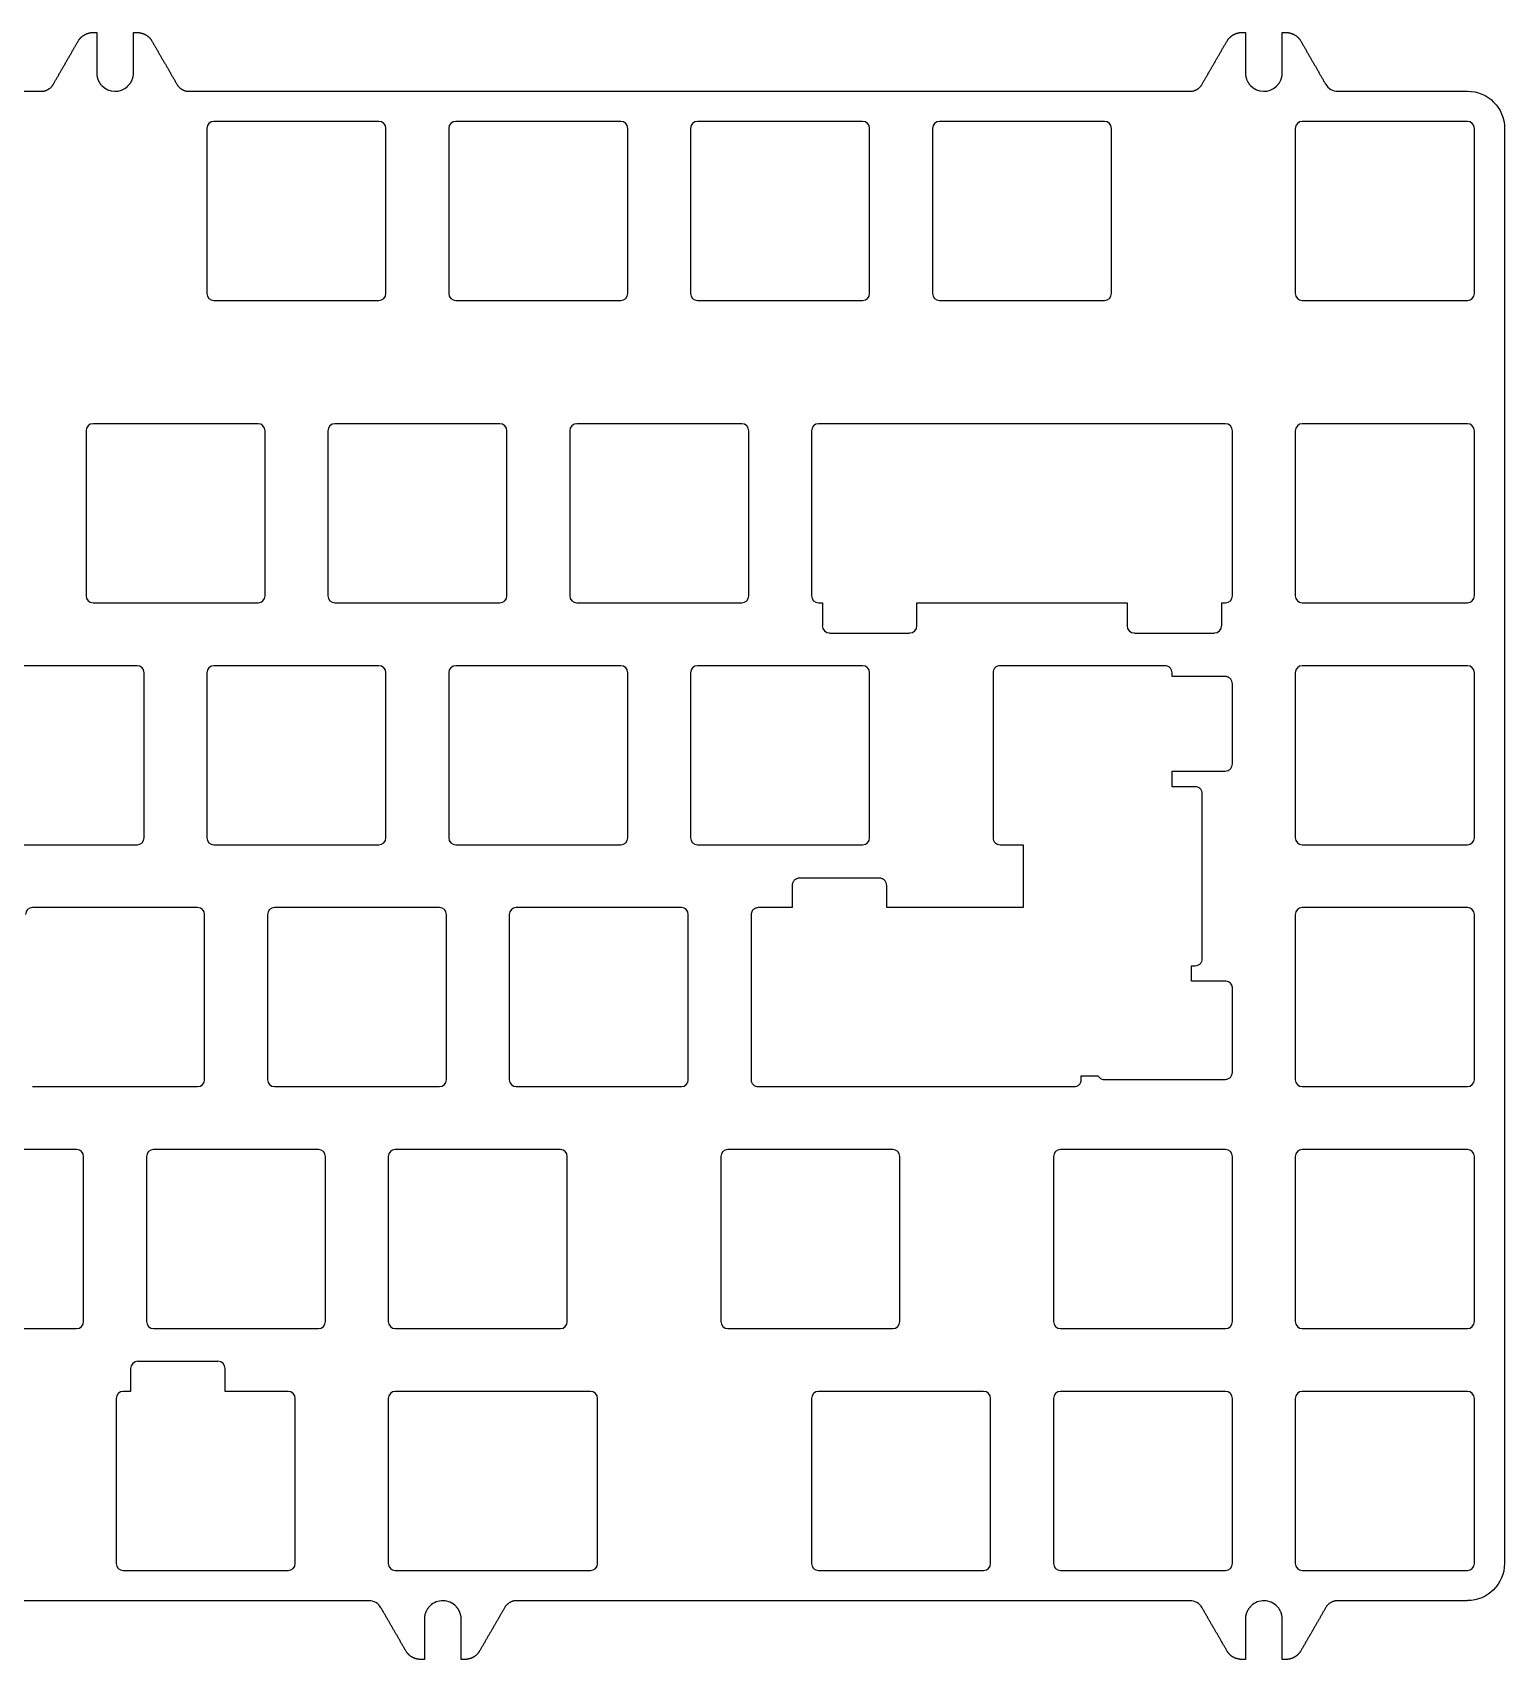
# Model space of a CAD drawing. Header units: millimetres. Extents: x 10 to 315, y 19 to 290.
# Drawn here: x 198.7 to 314.6, y 162.1 to 290.2 of the extents above; entities that cross this region are included whole.
import ezdxf

# ---------------------------------------------------------------- set-up
doc = ezdxf.new("R2010")
doc.units = ezdxf.units.MM
doc.layers.add('默认值', color=7, linetype='Continuous', true_color=0x000000)

msp = doc.modelspace()

# ---------------------------------------------------------------- linework, layer by layer
at = {"layer": '默认值', "color": 96, "true_color": 0x007f00}
for p, q in [((203.37, 290.19, 18.29), (203.72, 290.19, 18.29)), ((203.72, 290.19, 18.29), (203.72, 287.01, 18.29)), ((206.62, 287.01, 18.29), (206.62, 290.19, 18.29)), ((206.62, 290.19, 18.29), (206.97, 290.19, 18.29)), ((293.85, 290.19, 18.29), (294.2, 290.19, 18.29)), ((294.2, 290.19, 18.29), (294.2, 287.01, 18.29)), ((297.1, 287.01, 18.29), (297.1, 290.19, 18.29)), ((297.1, 290.19, 18.29), (297.46, 290.19, 18.29)), ((125.26, 285.56, 18.29), (199.34, 285.56, 18.29)), ((210.99, 285.56, 18.29), (289.83, 285.56, 18.29)), ((301.48, 285.56, 18.29), (311.68, 285.56, 18.29)), ((225.95, 283.19, 18.29), (212.95, 283.19, 18.29)), ((245, 283.19, 18.29), (232, 283.19, 18.29)), ((264.05, 283.19, 18.29), (251.05, 283.19, 18.29)), ((283.1, 283.19, 18.29), (270.1, 283.19, 18.29)), ((311.68, 283.19, 18.29), (298.68, 283.19, 18.29)), ((212.4, 282.64, 18.29), (212.4, 269.64, 18.29)), ((226.5, 269.64, 18.29), (226.5, 282.64, 18.29)), ((231.45, 282.64, 18.29), (231.45, 269.64, 18.29)), ((245.55, 269.64, 18.29), (245.55, 282.64, 18.29)), ((250.5, 282.64, 18.29), (250.5, 269.64, 18.29)), ((264.6, 269.64, 18.29), (264.6, 282.64, 18.29)), ((269.55, 282.64, 18.29), (269.55, 269.64, 18.29)), ((283.65, 269.64, 18.29), (283.65, 282.64, 18.29)), ((298.13, 282.64, 18.29), (298.13, 269.64, 18.29)), ((312.23, 269.64, 18.29), (312.23, 282.64, 18.29)), ((314.6, 282.64, 18.29), (314.6, 169.63, 18.29)), ((212.95, 269.09, 18.29), (225.95, 269.09, 18.29)), ((232, 269.09, 18.29), (245, 269.09, 18.29)), ((251.05, 269.09, 18.29), (264.05, 269.09, 18.29)), ((270.1, 269.09, 18.29), (283.1, 269.09, 18.29)), ((298.68, 269.09, 18.29), (311.68, 269.09, 18.29)), ((202.88, 258.83, 18.29), (202.88, 245.83, 18.29)), ((216.43, 259.38, 18.29), (203.43, 259.38, 18.29)), ((216.98, 245.83, 18.29), (216.98, 258.83, 18.29)), ((221.93, 258.83, 18.29), (221.93, 245.83, 18.29)), ((235.48, 259.38, 18.29), (222.48, 259.38, 18.29)), ((236.03, 245.83, 18.29), (236.03, 258.83, 18.29)), ((240.98, 258.83, 18.29), (240.98, 245.83, 18.29)), ((254.53, 259.38, 18.29), (241.53, 259.38, 18.29)), ((255.08, 245.83, 18.29), (255.08, 258.83, 18.29)), ((260.03, 258.83, 18.29), (260.03, 245.83, 18.29)), ((292.63, 259.38, 18.29), (279.63, 259.38, 18.29)), ((293.18, 245.83, 18.29), (293.18, 258.83, 18.29)), ((298.13, 258.83, 18.29), (298.13, 245.83, 18.29)), ((311.68, 259.38, 18.29), (298.68, 259.38, 18.29)), ((312.23, 245.83, 18.29), (312.23, 258.83, 18.29)), ((203.43, 245.28, 18.29), (216.43, 245.28, 18.29)), ((222.48, 245.28, 18.29), (235.48, 245.28, 18.29)), ((241.53, 245.28, 18.29), (254.53, 245.28, 18.29)), ((298.68, 245.28, 18.29), (311.68, 245.28, 18.29)), ((261.45, 242.9, 18.29), (267.75, 242.9, 18.29)), ((285.45, 242.9, 18.29), (291.75, 242.9, 18.29)), ((206.9, 240.33, 18.29), (193.9, 240.33, 18.29)), ((207.45, 226.78, 18.29), (207.45, 239.78, 18.29)), ((212.4, 239.78, 18.29), (212.4, 226.78, 18.29)), ((225.95, 240.33, 18.29), (212.95, 240.33, 18.29)), ((226.5, 226.78, 18.29), (226.5, 239.78, 18.29)), ((231.45, 239.78, 18.29), (231.45, 226.78, 18.29)), ((245, 240.33, 18.29), (232, 240.33, 18.29)), ((245.55, 226.78, 18.29), (245.55, 239.78, 18.29)), ((250.5, 239.78, 18.29), (250.5, 226.78, 18.29)), ((264.05, 240.33, 18.29), (251.05, 240.33, 18.29)), ((264.6, 226.78, 18.29), (264.6, 239.78, 18.29)), ((287.87, 240.33, 18.29), (274.87, 240.33, 18.29)), ((298.13, 239.78, 18.29), (298.13, 226.78, 18.29)), ((311.68, 240.33, 18.29), (298.68, 240.33, 18.29)), ((312.23, 226.78, 18.29), (312.23, 239.78, 18.29)), ((293.17, 232.6, 18.29), (293.17, 238.9, 18.29)), ((290.8, 217.25, 18.29), (290.8, 230.25, 18.29)), ((193.9, 226.23, 18.29), (206.9, 226.23, 18.29)), ((212.95, 226.23, 18.29), (225.95, 226.23, 18.29)), ((232, 226.23, 18.29), (245, 226.23, 18.29)), ((251.05, 226.23, 18.29), (264.05, 226.23, 18.29)), ((298.68, 226.23, 18.29), (311.68, 226.23, 18.29)), ((258.5, 223.03, 18.29), (258.5, 221.28, 18.29)), ((265.37, 223.6, 18.29), (259.07, 223.6, 18.29)), ((265.95, 221.28, 18.29), (265.95, 223.03, 18.29)), ((211.67, 221.28, 18.29), (198.67, 221.28, 18.29)), ((212.22, 207.73, 18.29), (212.22, 220.73, 18.29)), ((217.17, 220.73, 18.29), (217.17, 207.73, 18.29)), ((230.72, 221.28, 18.29), (217.72, 221.28, 18.29)), ((231.27, 207.73, 18.29), (231.27, 220.73, 18.29)), ((236.22, 220.73, 18.29), (236.22, 207.73, 18.29)), ((249.77, 221.28, 18.29), (236.77, 221.28, 18.29)), ((250.32, 207.73, 18.29), (250.32, 220.73, 18.29)), ((255.27, 220.73, 18.29), (255.27, 207.73, 18.29)), ((298.13, 220.73, 18.29), (298.13, 207.73, 18.29)), ((311.68, 221.28, 18.29), (298.68, 221.28, 18.29)), ((312.23, 207.73, 18.29), (312.23, 220.73, 18.29)), ((283.07, 207.75, 18.29), (292.62, 207.75, 18.29)), ((198.67, 207.18, 18.29), (211.67, 207.18, 18.29)), ((217.72, 207.18, 18.29), (230.72, 207.18, 18.29)), ((236.77, 207.18, 18.29), (249.77, 207.18, 18.29)), ((298.68, 207.18, 18.29), (311.68, 207.18, 18.29)), ((202.14, 202.23, 18.29), (189.14, 202.23, 18.29)), ((202.69, 188.68, 18.29), (202.69, 201.68, 18.29)), ((207.64, 201.68, 18.29), (207.64, 188.68, 18.29)), ((221.19, 202.23, 18.29), (208.19, 202.23, 18.29)), ((221.74, 188.68, 18.29), (221.74, 201.68, 18.29)), ((226.69, 201.68, 18.29), (226.69, 188.68, 18.29)), ((240.24, 202.23, 18.29), (227.24, 202.23, 18.29)), ((240.79, 188.68, 18.29), (240.79, 201.68, 18.29)), ((252.88, 201.68, 18.29), (252.88, 188.68, 18.29)), ((266.43, 202.23, 18.29), (253.43, 202.23, 18.29)), ((266.98, 188.68, 18.29), (266.98, 201.68, 18.29)), ((279.08, 201.68, 18.29), (279.08, 188.68, 18.29)), ((292.63, 202.23, 18.29), (279.63, 202.23, 18.29)), ((293.18, 188.68, 18.29), (293.18, 201.68, 18.29)), ((298.13, 201.68, 18.29), (298.13, 188.68, 18.29)), ((311.68, 202.23, 18.29), (298.68, 202.23, 18.29)), ((312.23, 188.68, 18.29), (312.23, 201.68, 18.29)), ((189.14, 188.13, 18.29), (202.14, 188.13, 18.29)), ((208.19, 188.13, 18.29), (221.19, 188.13, 18.29)), ((227.24, 188.13, 18.29), (240.24, 188.13, 18.29)), ((253.43, 188.13, 18.29), (266.43, 188.13, 18.29)), ((279.63, 188.13, 18.29), (292.63, 188.13, 18.29)), ((298.68, 188.13, 18.29), (311.68, 188.13, 18.29)), ((213.27, 185.55, 18.29), (206.97, 185.55, 18.29)), ((205.26, 182.63, 18.29), (205.26, 169.63, 18.29)), ((219.36, 169.63, 18.29), (219.36, 182.63, 18.29)), ((226.69, 182.63, 18.29), (226.69, 169.63, 18.29)), ((242.62, 183.18, 18.29), (227.24, 183.18, 18.29)), ((243.17, 169.63, 18.29), (243.17, 182.63, 18.29)), ((260.03, 182.63, 18.29), (260.03, 169.63, 18.29)), ((273.58, 183.18, 18.29), (260.58, 183.18, 18.29)), ((274.13, 169.63, 18.29), (274.13, 182.63, 18.29)), ((279.08, 182.63, 18.29), (279.08, 169.63, 18.29)), ((292.63, 183.18, 18.29), (279.63, 183.18, 18.29)), ((293.18, 169.63, 18.29), (293.18, 182.63, 18.29)), ((298.13, 182.63, 18.29), (298.13, 169.63, 18.29)), ((311.68, 183.18, 18.29), (298.68, 183.18, 18.29)), ((312.23, 169.63, 18.29), (312.23, 182.63, 18.29)), ((205.81, 169.08, 18.29), (218.81, 169.08, 18.29)), ((227.24, 169.08, 18.29), (242.62, 169.08, 18.29)), ((260.58, 169.08, 18.29), (273.58, 169.08, 18.29)), ((279.63, 169.08, 18.29), (292.63, 169.08, 18.29)), ((298.68, 169.08, 18.29), (311.68, 169.08, 18.29)), ((225.16, 166.7, 18.29), (65.76, 166.7, 18.29)), ((289.83, 166.7, 18.29), (236.8, 166.7, 18.29)), ((311.68, 166.7, 18.29), (301.48, 166.7, 18.29)), ((229.53, 165.25, 18.29), (229.53, 162.08, 18.29)), ((232.43, 162.08, 18.29), (232.43, 165.25, 18.29)), ((294.2, 165.25, 18.29), (294.2, 162.08, 18.29)), ((297.1, 162.08, 18.29), (297.1, 165.25, 18.29)), ((229.53, 162.08, 18.29), (229.18, 162.08, 18.29)), ((232.78, 162.08, 18.29), (232.43, 162.08, 18.29)), ((294.2, 162.08, 18.29), (293.85, 162.08, 18.29)), ((297.46, 162.08, 18.29), (297.1, 162.08, 18.29))]:
    msp.add_line(p, q, dxfattribs=at)
for points in [[(279.61, 259.38), (273.58, 259.38), (260.58, 259.38)], [(260.58, 245.28), (260.88, 245.28), (260.88, 243.48)], [(268.33, 243.48), (268.33, 245.28), (279.61, 245.28)], [(279.63, 245.28), (284.88, 245.28), (284.88, 243.48)], [(292.33, 243.48), (292.33, 245.28), (292.63, 245.28)], [(274.32, 239.78), (274.32, 226.78)], [(292.6, 239.48), (288.42, 239.48), (288.42, 239.78)], [(290.25, 230.8), (288.42, 230.8), (288.42, 232.03), (292.6, 232.03)], [(274.87, 226.23), (276.7, 226.23), (276.7, 221.28)], [(292.67, 215.48), (289.95, 215.48), (289.95, 216.7), (290.25, 216.7)], [(293.17, 208.3), (293.17, 214.98)], [(281.27, 207.73), (281.27, 208.03), (282.58, 208.03)], [(206.39, 184.98), (206.39, 183.18), (205.81, 183.18)], [(218.81, 183.18), (213.84, 183.18), (213.84, 184.98)]]:
    msp.add_lwpolyline(points, dxfattribs=at)
for centre, radius, start, end in [((205.17, 287.01, 18.29), 1.45, 223.4839, 313.4839), ((295.65, 287.01, 18.29), 1.45, 223.4839, 313.4839), ((301.48, 286.66, 18.29), 1.1, 210, 270), ((212.95, 282.64, 18.29), 0.55, 90, 180), ((225.95, 282.64, 18.29), 0.55, 360, 90), ((232, 282.64, 18.29), 0.55, 90, 180), ((245, 282.64, 18.29), 0.55, 360, 90), ((251.05, 282.64, 18.29), 0.55, 90, 180), ((264.05, 282.64, 18.29), 0.55, 360, 90), ((270.1, 282.64, 18.29), 0.55, 90, 180), ((283.1, 282.64, 18.29), 0.55, 0, 90), ((298.68, 282.64, 18.29), 0.55, 90, 180), ((311.68, 282.64, 18.29), 0.55, 360, 90), ((212.95, 269.64, 18.29), 0.55, 180, 270), ((225.95, 269.64, 18.29), 0.55, 270, 0), ((232, 269.64, 18.29), 0.55, 180, 270), ((245, 269.64, 18.29), 0.55, 270, 360), ((251.05, 269.64, 18.29), 0.55, 180, 270), ((264.05, 269.64, 18.29), 0.55, 270, 0), ((270.1, 269.64, 18.29), 0.55, 180, 270), ((283.1, 269.64, 18.29), 0.55, 270, 360), ((298.68, 269.64, 18.29), 0.55, 180, 270), ((311.68, 269.64, 18.29), 0.55, 270, 0), ((203.43, 258.83, 18.29), 0.55, 90, 180), ((216.43, 258.83, 18.29), 0.55, 360, 90), ((222.48, 258.83, 18.29), 0.55, 90, 180), ((235.48, 258.83, 18.29), 0.55, 0, 90), ((241.53, 258.83, 18.29), 0.55, 90, 180), ((254.53, 258.83, 18.29), 0.55, 360, 90), ((260.58, 258.83, 18.29), 0.55, 90, 180), ((279.63, 258.83, 18.29), 0.55, 90, 92.0442), ((292.63, 258.83, 18.29), 0.55, 360, 90), ((298.68, 258.83, 18.29), 0.55, 90, 180), ((311.68, 258.83, 18.29), 0.55, 360, 90), ((203.43, 245.83, 18.29), 0.55, 180, 270), ((216.43, 245.83, 18.29), 0.55, 270, 0), ((222.48, 245.83, 18.29), 0.55, 180, 270), ((235.48, 245.83, 18.29), 0.55, 270, 360), ((241.53, 245.83, 18.29), 0.55, 180, 270), ((254.53, 245.83, 18.29), 0.55, 270, 0), ((260.58, 245.83, 18.29), 0.55, 180, 270), ((279.63, 245.83, 18.29), 0.55, 267.9558, 270), ((292.63, 245.83, 18.29), 0.55, 270, 0), ((298.68, 245.83, 18.29), 0.55, 180, 270), ((311.68, 245.83, 18.29), 0.55, 270, 0), ((261.45, 243.48, 18.29), 0.575, 180, 270), ((267.75, 243.48, 18.29), 0.575, 270, 0), ((285.45, 243.48, 18.29), 0.575, 180, 270), ((291.75, 243.48, 18.29), 0.575, 270, 360), ((206.9, 239.78, 18.29), 0.55, 360, 90), ((212.95, 239.78, 18.29), 0.55, 90, 180), ((225.95, 239.78, 18.29), 0.55, 360, 90), ((232, 239.78, 18.29), 0.55, 90, 180), ((245, 239.78, 18.29), 0.55, 360, 90), ((251.05, 239.78, 18.29), 0.55, 90, 180), ((264.05, 239.78, 18.29), 0.55, 360, 90), ((298.68, 239.78, 18.29), 0.55, 90, 180), ((311.68, 239.78, 18.29), 0.55, 360, 90), ((206.9, 226.78, 18.29), 0.55, 270, 0), ((212.95, 226.78, 18.29), 0.55, 180, 270), ((225.95, 226.78, 18.29), 0.55, 270, 0), ((232, 226.78, 18.29), 0.55, 180, 270), ((245, 226.78, 18.29), 0.55, 270, 0), ((251.05, 226.78, 18.29), 0.55, 180, 270), ((264.05, 226.78, 18.29), 0.55, 270, 0), ((298.68, 226.78, 18.29), 0.55, 180, 270), ((311.68, 226.78, 18.29), 0.55, 270, 0), ((198.67, 220.73, 18.29), 0.55, 90, 180), ((211.67, 220.73, 18.29), 0.55, 0, 90), ((217.72, 220.73, 18.29), 0.55, 90, 180), ((230.72, 220.73, 18.29), 0.55, 360, 90), ((236.77, 220.73, 18.29), 0.55, 90, 180), ((249.77, 220.73, 18.29), 0.55, 360, 90), ((298.68, 220.73, 18.29), 0.55, 90, 180), ((311.68, 220.73, 18.29), 0.55, 360, 90), ((292.67, 214.98, 18.29), 0.5, 360, 90), ((211.67, 207.73, 18.29), 0.55, 270, 360), ((217.72, 207.73, 18.29), 0.55, 180, 270), ((230.72, 207.73, 18.29), 0.55, 270, 0), ((236.77, 207.73, 18.29), 0.55, 180, 270), ((249.77, 207.73, 18.29), 0.55, 270, 0), ((298.68, 207.73, 18.29), 0.55, 180, 270), ((311.68, 207.73, 18.29), 0.55, 270, 0), ((202.14, 201.68, 18.29), 0.55, 360, 90), ((208.19, 201.68, 18.29), 0.55, 90, 180), ((221.19, 201.68, 18.29), 0.55, 0, 90), ((227.24, 201.68, 18.29), 0.55, 90, 180), ((240.24, 201.68, 18.29), 0.55, 360, 90), ((253.43, 201.68, 18.29), 0.55, 90, 180), ((266.43, 201.68, 18.29), 0.55, 0, 90), ((279.63, 201.68, 18.29), 0.55, 90, 180), ((292.63, 201.68, 18.29), 0.55, 360, 90), ((298.68, 201.68, 18.29), 0.55, 90, 180), ((311.68, 201.68, 18.29), 0.55, 360, 90), ((202.14, 188.68, 18.29), 0.55, 270, 0), ((208.19, 188.68, 18.29), 0.55, 180, 270), ((221.19, 188.68, 18.29), 0.55, 270, 0), ((227.24, 188.68, 18.29), 0.55, 180, 270), ((240.24, 188.68, 18.29), 0.55, 270, 0), ((253.43, 188.68, 18.29), 0.55, 180, 270), ((266.43, 188.68, 18.29), 0.55, 270, 360), ((279.63, 188.68, 18.29), 0.55, 180, 270), ((292.63, 188.68, 18.29), 0.55, 270, 0), ((298.68, 188.68, 18.29), 0.55, 180, 270), ((311.68, 188.68, 18.29), 0.55, 270, 0), ((206.97, 184.98, 18.29), 0.575, 90, 180), ((213.27, 184.98, 18.29), 0.575, 0, 90), ((205.81, 182.63, 18.29), 0.55, 90, 180), ((218.81, 182.63, 18.29), 0.55, 0, 90), ((227.24, 182.63, 18.29), 0.55, 90, 180), ((242.62, 182.63, 18.29), 0.55, 0, 90), ((260.58, 182.63, 18.29), 0.55, 90, 180), ((273.58, 182.63, 18.29), 0.55, 360, 90), ((279.63, 182.63, 18.29), 0.55, 90, 180), ((292.63, 182.63, 18.29), 0.55, 360, 90), ((298.68, 182.63, 18.29), 0.55, 90, 180), ((311.68, 182.63, 18.29), 0.55, 360, 90), ((205.81, 169.63, 18.29), 0.55, 180, 270), ((218.81, 169.63, 18.29), 0.55, 270, 360), ((227.24, 169.63, 18.29), 0.55, 180, 270), ((242.62, 169.63, 18.29), 0.55, 270, 360), ((260.58, 169.63, 18.29), 0.55, 180, 270), ((273.58, 169.63, 18.29), 0.55, 270, 0), ((279.63, 169.63, 18.29), 0.55, 180, 270), ((292.63, 169.63, 18.29), 0.55, 270, 0), ((298.68, 169.63, 18.29), 0.55, 180, 270), ((311.68, 169.63, 18.29), 0.55, 270, 0), ((225.16, 165.6, 18.29), 1.1, 30, 90), ((230.98, 165.25, 18.29), 1.45, 43.4839, 133.4839), ((289.83, 165.6, 18.29), 1.1, 30, 90), ((295.65, 165.25, 18.29), 1.45, 43.4839, 133.4839)]:
    msp.add_arc(centre, radius, start, end, dxfattribs=at)
at = {"layer": '默认值', "color": 96, "true_color": 0x007f00, "extrusion": (0, 0, -1)}
for centre, radius, start, end in [((-311.68, 282.64, -18.29), 2.93, 90, 180), ((-311.68, 169.63, -18.29), 2.92, 180, 270)]:
    msp.add_arc(centre, radius, start, end, dxfattribs=at)
at = {"layer": '默认值', "color": 96, "true_color": 0x007f00}
for points, degree in [([(200.3, 286.11, 18.29), (201.3, 287.84, 18.29), (202.29, 289.57, 18.29)], 2), ([(290.78, 286.11, 18.29), (291.78, 287.84, 18.29), (292.78, 289.57, 18.29)], 2), ([(276.7, 221.28, 18.29), (273.89, 221.28, 18.29), (270.31, 221.28, 18.29), (265.95, 221.28, 18.29)], 3), ([(282.58, 208.03, 18.29), (282.63, 207.95, 18.29), (282.7, 207.88, 18.29), (282.78, 207.83, 18.29)], 3), ([(282.78, 207.83, 18.29), (282.87, 207.78, 18.29), (282.97, 207.75, 18.29), (283.07, 207.75, 18.29)], 3), ([(255.82, 207.18, 18.29), (268.09, 207.18, 18.29), (276.39, 207.18, 18.29), (280.72, 207.18, 18.29)], 3), ([(235.85, 166.15, 18.29), (234.85, 164.42, 18.29), (233.85, 162.7, 18.29)], 2), ([(300.52, 166.15, 18.29), (299.53, 164.42, 18.29), (298.53, 162.7, 18.29)], 2)]:
    msp.add_open_spline(points, degree=degree, dxfattribs=at)
for points, weights in [([(202.29, 289.57, 18.29), (202.54, 289.95, 18.29), (202.97, 290.1, 18.29)], [1, 0.877451410677, 1]), ([(202.97, 290.1, 18.29), (203.16, 290.18, 18.29), (203.37, 290.19, 18.29)], [1, 0.988405259175, 1]), ([(206.97, 290.19, 18.29), (207.17, 290.18, 18.29), (207.37, 290.1, 18.29)], [1, 0.940175228865, 1]), ([(207.37, 290.1, 18.29), (207.8, 289.95, 18.29), (208.04, 289.57, 18.29)], [1, 0.947584310197, 1]), ([(208.04, 289.57, 18.29), (209.04, 287.84, 18.29), (210.04, 286.11, 18.29)], [1, 1.07992795802, 1]), ([(292.78, 289.57, 18.29), (293.02, 289.95, 18.29), (293.45, 290.1, 18.29)], [1, 0.877451410677, 1]), ([(293.45, 290.1, 18.29), (293.65, 290.18, 18.29), (293.85, 290.19, 18.29)], [1, 0.988405259175, 1]), ([(297.46, 290.19, 18.29), (297.66, 290.18, 18.29), (297.86, 290.1, 18.29)], [1, 0.940175228865, 1]), ([(297.86, 290.1, 18.29), (298.28, 289.95, 18.29), (298.53, 289.57, 18.29)], [1, 0.947584310197, 1]), ([(298.53, 289.57, 18.29), (299.53, 287.84, 18.29), (300.52, 286.11, 18.29)], [1, 1.07992795802, 1]), ([(203.72, 287.01, 18.29), (203.72, 286.43, 18.29), (204.11, 286.01, 18.29)], [1, 0.874321221421, 1.03784679506]), ([(206.16, 285.96, 18.29), (206.62, 286.39, 18.29), (206.62, 287.01, 18.29)], [1.12316818466, 0.973672498172, 1]), ([(294.2, 287.01, 18.29), (294.2, 286.43, 18.29), (294.6, 286.01, 18.29)], [1, 0.874321221421, 1.03784679506]), ([(296.65, 285.96, 18.29), (297.1, 286.39, 18.29), (297.1, 287.01, 18.29)], [1.12316818466, 0.973672498172, 1]), ([(199.34, 285.56, 18.29), (199.98, 285.56, 18.29), (200.3, 286.11, 18.29)], [1, 0.866025403784, 1]), ([(210.04, 286.11, 18.29), (210.35, 285.56, 18.29), (210.99, 285.56, 18.29)], [1, 0.866025403784, 1]), ([(289.83, 285.56, 18.29), (290.47, 285.56, 18.29), (290.78, 286.11, 18.29)], [1, 0.866025403785, 1]), ([(236.8, 166.7, 18.29), (236.16, 166.7, 18.29), (235.85, 166.15, 18.29)], [1, 0.866025403785, 1]), ([(301.48, 166.7, 18.29), (300.84, 166.7, 18.29), (300.52, 166.15, 18.29)], [1, 0.866025403784, 1]), ([(228.1, 162.7, 18.29), (227.11, 164.42, 18.29), (226.11, 166.15, 18.29)], [1, 1.07992795802, 1]), ([(229.98, 166.3, 18.29), (229.53, 165.87, 18.29), (229.53, 165.25, 18.29)], [1.12316818466, 0.973672498172, 1]), ([(232.43, 165.25, 18.29), (232.43, 165.83, 18.29), (232.03, 166.25, 18.29)], [1, 0.874321221421, 1.03784679506]), ([(292.78, 162.7, 18.29), (291.78, 164.42, 18.29), (290.78, 166.15, 18.29)], [1, 1.07992795802, 1]), ([(294.66, 166.3, 18.29), (294.2, 165.87, 18.29), (294.2, 165.25, 18.29)], [1.12316818466, 0.973672498172, 1]), ([(297.1, 165.25, 18.29), (297.1, 165.83, 18.29), (296.71, 166.25, 18.29)], [1, 0.874321221421, 1.03784679506]), ([(228.78, 162.16, 18.29), (228.35, 162.31, 18.29), (228.1, 162.7, 18.29)], [1, 0.947584310197, 1]), ([(229.18, 162.08, 18.29), (228.97, 162.09, 18.29), (228.78, 162.16, 18.29)], [1, 0.940175228865, 1]), ([(233.18, 162.16, 18.29), (232.98, 162.09, 18.29), (232.78, 162.08, 18.29)], [1, 0.988405259175, 1]), ([(233.85, 162.7, 18.29), (233.61, 162.31, 18.29), (233.18, 162.16, 18.29)], [1, 0.877451410677, 1]), ([(293.45, 162.16, 18.29), (293.02, 162.31, 18.29), (292.78, 162.7, 18.29)], [1, 0.947584310197, 1]), ([(293.85, 162.08, 18.29), (293.65, 162.09, 18.29), (293.45, 162.16, 18.29)], [1, 0.988405259175, 1]), ([(297.86, 162.16, 18.29), (297.66, 162.09, 18.29), (297.46, 162.08, 18.29)], [1, 0.988405259175, 1]), ([(298.53, 162.7, 18.29), (298.28, 162.31, 18.29), (297.86, 162.16, 18.29)], [1, 0.877451410677, 1])]:
    msp.add_rational_spline(points, weights, degree=2, dxfattribs=at)
for points, knots in [([(274.87, 240.33, 18.29), (274.8, 240.33, 18.29), (274.65, 240.3, 18.29), (274.47, 240.18, 18.29), (274.34, 239.99, 18.29), (274.32, 239.84, 18.29), (274.32, 239.78, 18.29)], [446.469987, 446.469987, 446.469987, 446.469987, 446.677302, 446.9019186, 447.1265352, 447.3338502, 447.3338502, 447.3338502, 447.3338502]), ([(288.42, 239.78, 18.29), (288.42, 239.84, 18.29), (288.39, 239.99, 18.29), (288.27, 240.18, 18.29), (288.08, 240.3, 18.29), (287.93, 240.33, 18.29), (287.87, 240.33, 18.29)], [432.6061237, 432.6061237, 432.6061237, 432.6061237, 432.8134388, 433.0380554, 433.2626719, 433.469987, 433.469987, 433.469987, 433.469987]), ([(293.17, 238.9, 18.29), (293.17, 238.97, 18.29), (293.14, 239.12, 18.29), (293.02, 239.32, 18.29), (292.82, 239.45, 18.29), (292.67, 239.48, 18.29), (292.6, 239.48, 18.29)], [429.702994, 429.702994, 429.702994, 429.702994, 429.9197324, 430.1545589, 430.3893853, 430.6061237, 430.6061237, 430.6061237, 430.6061237]), ([(292.6, 232.03, 18.29), (292.67, 232.03, 18.29), (292.82, 232.05, 18.29), (293.02, 232.18, 18.29), (293.14, 232.38, 18.29), (293.17, 232.53, 18.29), (293.17, 232.6, 18.29)], [422.4998643, 422.4998643, 422.4998643, 422.4998643, 422.7166027, 422.9514291, 423.1862555, 423.402994, 423.402994, 423.402994, 423.402994]), ([(290.8, 230.25, 18.29), (290.8, 230.32, 18.29), (290.77, 230.46, 18.29), (290.65, 230.65, 18.29), (290.46, 230.77, 18.29), (290.32, 230.8, 18.29), (290.25, 230.8, 18.29)], [418.636001, 418.636001, 418.636001, 418.636001, 418.8433161, 419.0679326, 419.2925492, 419.4998643, 419.4998643, 419.4998643, 419.4998643]), ([(274.32, 226.78, 18.29), (274.32, 226.71, 18.29), (274.34, 226.56, 18.29), (274.47, 226.38, 18.29), (274.65, 226.25, 18.29), (274.8, 226.23, 18.29), (274.87, 226.23, 18.29)], [317.9023231, 317.9023231, 317.9023231, 317.9023231, 318.1096381, 318.3342547, 318.5588713, 318.7661863, 318.7661863, 318.7661863, 318.7661863]), ([(259.07, 223.6, 18.29), (259, 223.6, 18.29), (258.85, 223.57, 18.29), (258.65, 223.44, 18.29), (258.53, 223.25, 18.29), (258.5, 223.1, 18.29), (258.5, 223.03, 18.29)], [340.6683883, 340.6683883, 340.6683883, 340.6683883, 340.8851268, 341.1199532, 341.3547796, 341.5715181, 341.5715181, 341.5715181, 341.5715181]), ([(265.95, 223.03, 18.29), (265.95, 223.1, 18.29), (265.92, 223.25, 18.29), (265.79, 223.44, 18.29), (265.59, 223.57, 18.29), (265.44, 223.6, 18.29), (265.37, 223.6, 18.29)], [333.4652586, 333.4652586, 333.4652586, 333.4652586, 333.681997, 333.9168234, 334.1516499, 334.3683883, 334.3683883, 334.3683883, 334.3683883]), ([(258.5, 221.28, 18.29), (257.74, 221.28, 18.29), (256.91, 221.28, 18.29), (256.05, 221.28, 18.29), (255.91, 221.28, 18.29), (255.79, 221.28, 18.29), (255.68, 221.26, 18.29), (255.57, 221.22, 18.29), (255.49, 221.17, 18.29), (255.42, 221.11, 18.29), (255.34, 221.01, 18.29), (255.28, 220.88, 18.29), (255.27, 220.78, 18.29), (255.27, 220.73, 18.29)], [343.322249, 343.322249, 343.322249, 343.322249, 345.586395, 345.816948, 345.907273, 345.997598, 346.170106, 346.257253, 346.344401, 346.447492, 346.550583, 346.710604, 346.866285, 346.866285, 346.866285, 346.866285]), ([(290.25, 216.7, 18.29), (290.32, 216.7, 18.29), (290.46, 216.73, 18.29), (290.65, 216.85, 18.29), (290.77, 217.04, 18.29), (290.8, 217.18, 18.29), (290.8, 217.25, 18.29)], [404.7731378, 404.7731378, 404.7731378, 404.7731378, 404.9804528, 405.2050694, 405.429686, 405.637001, 405.637001, 405.637001, 405.637001]), ([(255.27, 207.73, 18.29), (255.27, 207.66, 18.29), (255.29, 207.51, 18.29), (255.42, 207.33, 18.29), (255.6, 207.2, 18.29), (255.75, 207.18, 18.29), (255.82, 207.18, 18.29)], [359.8662845, 359.8662845, 359.8662845, 359.8662845, 360.0735995, 360.2982161, 360.5228327, 360.7301481, 360.7301481, 360.7301481, 360.7301481]), ([(280.72, 207.18, 18.29), (280.79, 207.18, 18.29), (280.93, 207.2, 18.29), (281.12, 207.33, 18.29), (281.24, 207.51, 18.29), (281.27, 207.66, 18.29), (281.27, 207.73, 18.29)], [386.1039524, 386.1039524, 386.1039524, 386.1039524, 386.3112675, 386.535884, 386.7605006, 386.9678157, 386.9678157, 386.9678157, 386.9678157]), ([(292.62, 207.75, 18.29), (292.69, 207.75, 18.29), (292.84, 207.78, 18.29), (293.02, 207.9, 18.29), (293.15, 208.09, 18.29), (293.17, 208.23, 18.29), (293.17, 208.3, 18.29)], [399.1238764, 399.1238764, 399.1238764, 399.1238764, 399.3311914, 399.555808, 399.7804246, 399.9877396, 399.9877396, 399.9877396, 399.9877396])]:
    msp.add_open_spline(points, degree=3, knots=knots, dxfattribs=at)

doc.saveas('drawing.dxf')
